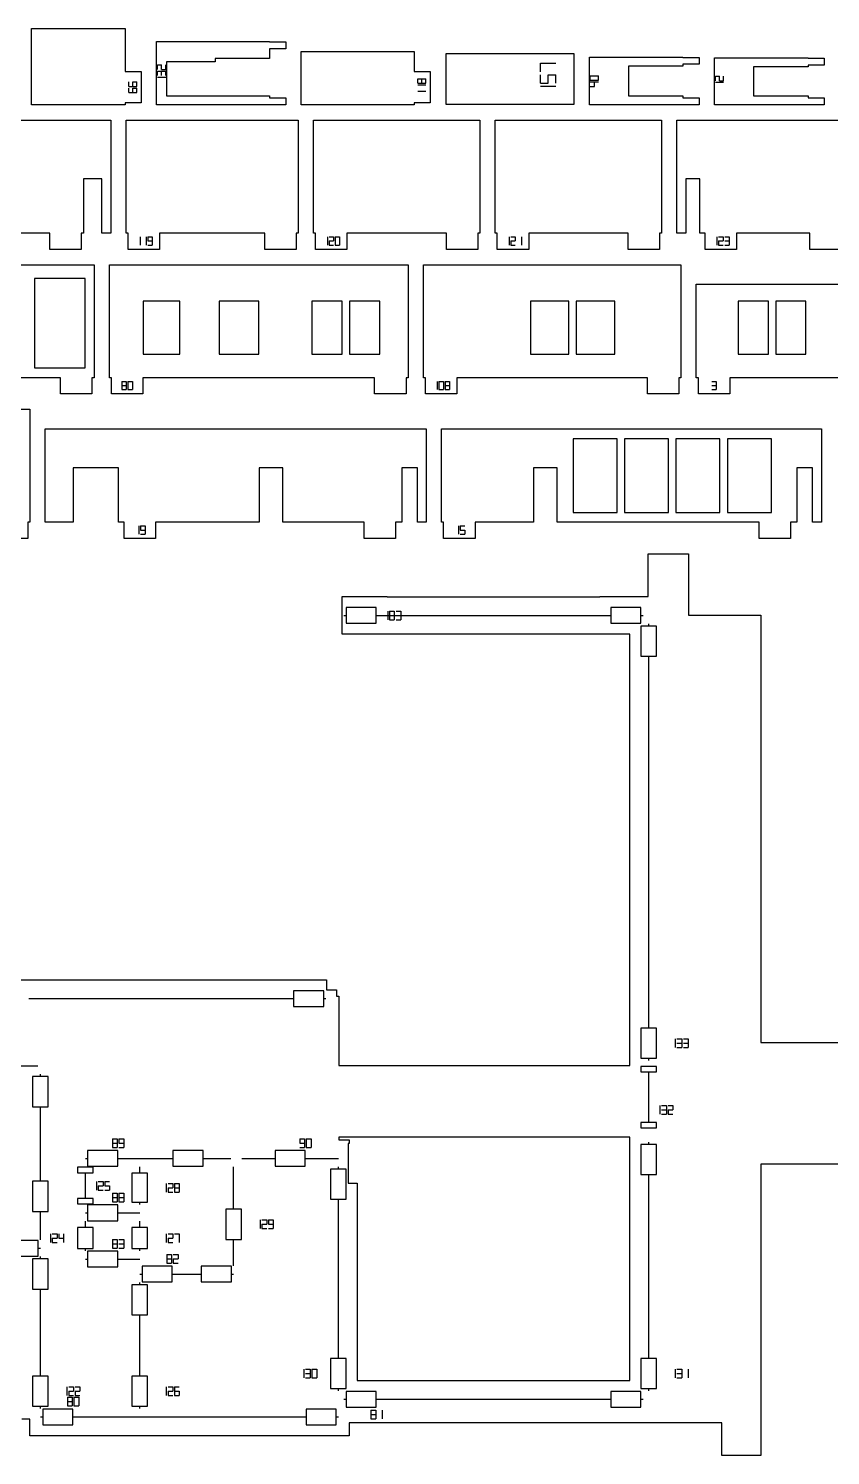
# Model space of a CAD drawing. Header units: millimetres. Extents: x 8 to 598, y 8 to 293.
# Drawn here: x 178.8 to 335.8, y 8 to 287.4 of the extents above; entities that cross this region are included whole.
import ezdxf

# ---------------------------------------------------------------- set-up
doc = ezdxf.new("R2010")
doc.units = ezdxf.units.MM
for name, color, linetype in [('CUT', 1, 'Continuous'), ('ENGRAVE', 5, 'Continuous'), ('LABELS', 8, 'Continuous')]:
    doc.layers.add(name, color=color, linetype=linetype)

msp = doc.modelspace()

# ---------------------------------------------------------------- linework, layer by layer
at = {"layer": 'CUT'}
for points in [[(197.71, 272.42), (179.4, 272.42), (179.4, 287.38), (197.71, 287.38), (197.71, 278.97), (200.89, 278.97), (200.89, 272.82), (197.71, 272.82)], [(226.01, 272.47), (226.01, 272.42), (203.89, 272.42), (203.89, 284.82), (226.01, 284.82), (226.01, 284.77), (229.18, 284.77), (229.18, 283.42), (226.01, 283.42), (226.01, 281.48), (215.34, 281.48), (215.34, 280.88), (205.84, 280.88), (205.84, 274.17), (226.01, 274.17), (226.01, 273.82), (229.18, 273.82), (229.18, 272.47)], [(254.3, 272.42), (232.18, 272.42), (232.18, 282.88), (254.3, 282.88), (254.3, 278.97), (257.48, 278.97), (257.48, 272.82), (254.3, 272.82)], [(285.55, 282.49), (285.55, 272.49), (260.55, 272.49), (260.55, 282.49)], [(306.94, 272.47), (306.94, 272.42), (288.63, 272.42), (288.63, 281.79), (306.94, 281.79), (306.94, 281.74), (310.12, 281.74), (310.12, 280.39), (306.94, 280.39), (306.94, 280.04), (296.27, 280.04), (296.27, 274.17), (306.94, 274.17), (306.94, 273.82), (310.12, 273.82), (310.12, 272.47)], [(331.43, 272.47), (331.43, 272.42), (313.12, 272.42), (313.12, 281.61), (331.43, 281.61), (331.43, 281.56), (334.6, 281.56), (334.6, 280.21), (331.43, 280.21), (331.43, 279.86), (320.76, 279.86), (320.76, 274.17), (331.43, 274.17), (331.43, 273.82), (334.6, 273.82), (334.6, 272.47)], [(194.93, 269.42), (194.93, 247.3), (193.18, 247.3), (193.18, 257.97), (189.6, 257.97), (189.6, 247.3), (189.13, 247.3), (189.13, 244.12), (182.98, 244.12), (182.98, 247.3), (170.8, 247.3), (170.8, 257.97), (165.62, 257.97), (165.62, 247.3), (162.16, 247.3), (162.16, 244.12), (156.01, 244.12), (156.01, 247.3), (155.61, 247.3), (155.61, 269.42)], [(197.93, 269.42), (231.61, 269.42), (231.61, 247.3), (231.21, 247.3), (231.21, 244.12), (225.06, 244.12), (225.06, 247.3), (204.48, 247.3), (204.48, 244.12), (198.33, 244.12), (198.33, 247.3), (197.93, 247.3)], [(234.61, 269.42), (267.19, 269.42), (267.19, 247.3), (266.79, 247.3), (266.79, 244.12), (260.64, 244.12), (260.64, 247.3), (241.16, 247.3), (241.16, 244.12), (235.01, 244.12), (235.01, 247.3), (234.61, 247.3)], [(270.19, 269.42), (302.76, 269.42), (302.76, 247.3), (302.36, 247.3), (302.36, 244.12), (296.21, 244.12), (296.21, 247.3), (276.74, 247.3), (276.74, 244.12), (270.59, 244.12), (270.59, 247.3), (270.19, 247.3)], [(338.34, 269.42), (338.34, 247.3), (337.94, 247.3), (337.94, 244.12), (331.79, 244.12), (331.79, 247.3), (317.44, 247.3), (317.44, 244.12), (311.29, 244.12), (311.29, 247.3), (310.25, 247.3), (310.25, 257.97), (307.51, 257.97), (307.51, 247.3), (305.76, 247.3), (305.76, 269.42)], [(191.63, 241.12), (191.63, 219), (191.23, 219), (191.23, 215.83), (185.08, 215.83), (185.08, 219), (139.41, 219), (139.41, 215.83), (133.26, 215.83), (133.26, 219), (132.86, 219), (132.86, 241.12)], [(253.13, 241.12), (253.13, 219), (252.73, 219), (252.73, 215.83), (246.58, 215.83), (246.58, 219), (201.18, 219), (201.18, 215.83), (195.03, 215.83), (195.03, 219), (194.63, 219), (194.63, 241.12)], [(306.56, 241.12), (306.56, 219), (306.16, 219), (306.16, 215.83), (300.01, 215.83), (300.01, 219), (262.68, 219), (262.68, 215.83), (256.53, 215.83), (256.53, 219), (256.13, 219), (256.13, 241.12)], [(189.88, 220.95), (189.88, 238.47), (179.99, 238.47), (179.99, 220.95)], [(367.42, 237.31), (367.42, 219), (367.02, 219), (367.02, 215.83), (360.87, 215.83), (360.87, 219), (316.11, 219), (316.11, 215.83), (309.96, 215.83), (309.96, 219), (309.56, 219), (309.56, 237.31)], [(208.42, 234), (201.24, 234), (201.24, 223.65), (208.42, 223.65)], [(223.87, 234), (216.16, 234), (216.16, 223.65), (223.87, 223.65)], [(240.2, 234), (234.28, 234), (234.28, 223.65), (240.2, 223.65)], [(247.58, 234), (241.65, 234), (241.65, 223.65), (247.58, 223.65)], [(277.09, 234), (277.09, 223.65), (284.61, 223.65), (284.61, 234)], [(286.06, 234), (286.06, 223.65), (293.59, 223.65), (293.59, 234)], [(323.67, 234), (317.75, 234), (317.75, 223.65), (323.67, 223.65)], [(331.03, 234), (325.12, 234), (325.12, 223.65), (331.03, 223.65)], [(179.07, 212.83), (179.07, 190.7), (178.67, 190.7), (178.67, 187.53), (172.52, 187.53), (172.52, 190.7), (115.4, 190.7), (115.4, 187.53), (109.25, 187.53), (109.25, 190.7), (108.85, 190.7), (108.85, 212.83)], [(256.69, 209.02), (256.69, 190.7), (254.94, 190.7), (254.94, 201.37), (251.91, 201.37), (251.91, 190.7), (250.65, 190.7), (250.65, 187.53), (244.5, 187.53), (244.5, 190.7), (228.62, 190.7), (228.62, 201.37), (223.98, 201.37), (223.98, 190.7), (203.66, 190.7), (203.66, 187.53), (197.51, 187.53), (197.51, 190.7), (196.43, 190.7), (196.43, 201.37), (187.54, 201.37), (187.54, 190.7), (182.07, 190.7), (182.07, 209.02)], [(334.05, 209.02), (334.05, 190.7), (332.3, 190.7), (332.3, 201.37), (329.26, 201.37), (329.26, 190.7), (328.03, 190.7), (328.03, 187.53), (321.88, 187.53), (321.88, 190.7), (282.3, 190.7), (282.3, 201.37), (277.66, 201.37), (277.66, 190.7), (266.24, 190.7), (266.24, 187.53), (260.09, 187.53), (260.09, 190.7), (259.69, 190.7), (259.69, 209.02)], [(294.06, 192.65), (294.06, 207.07), (285.44, 207.07), (285.44, 192.65)], [(304.13, 207.07), (295.51, 207.07), (295.51, 192.65), (304.13, 192.65)], [(314.19, 192.65), (314.19, 207.07), (305.58, 207.07), (305.58, 192.65)], [(324.26, 192.65), (324.26, 207.07), (315.64, 207.07), (315.64, 192.65)], [(241, 174), (241, 170.93), (246.9, 170.93), (246.9, 174)], [(292.82, 174), (292.82, 170.93), (298.72, 170.93), (298.72, 174)], [(298.7, 164.48), (301.77, 164.48), (301.77, 170.38), (298.7, 170.38)], [(230.7, 98.99), (230.7, 95.92), (236.6, 95.92), (236.6, 98.99)], [(298.7, 91.69), (298.7, 85.79), (301.77, 85.79), (301.77, 91.69)], [(298.7, 83.08), (301.77, 83.08), (301.77, 84.17), (298.7, 84.17)], [(179.6, 76.29), (182.68, 76.29), (182.68, 82.19), (179.6, 82.19)], [(298.7, 73.22), (298.7, 72.12), (301.77, 72.12), (301.77, 73.22)], [(243.15, 29.14), (243.18, 29.14), (243.18, 22.69), (249.05, 22.69), (249.05, 22.66), (290.67, 22.66), (290.67, 22.69), (296.55, 22.69), (296.55, 29.14), (296.57, 29.14), (296.57, 60.85), (296.55, 60.85), (296.55, 70.35), (239.56, 70.35), (239.56, 69.82), (241.56, 69.82), (241.56, 69.06), (241.4, 69.06), (241.4, 61.31), (243.18, 61.31), (243.18, 56.02), (243.15, 56.02)], [(190.38, 64.62), (196.28, 64.62), (196.28, 67.7), (190.38, 67.7)], [(207.08, 64.62), (212.98, 64.62), (212.98, 67.7), (207.08, 67.7)], [(227.08, 67.7), (227.08, 64.62), (232.98, 64.62), (232.98, 67.7)], [(298.7, 63), (301.77, 63), (301.77, 68.9), (298.7, 68.9)], [(188.39, 64.42), (188.39, 63.32), (191.47, 63.32), (191.47, 64.42)], [(179.6, 55.79), (182.68, 55.79), (182.68, 61.69), (179.6, 61.69)], [(199.05, 63.27), (199.05, 57.59), (202.13, 57.59), (202.13, 63.27)], [(237.95, 64.07), (237.95, 58.17), (241.03, 58.17), (241.03, 64.07)], [(188.39, 57.24), (191.47, 57.24), (191.47, 58.34), (188.39, 58.34)], [(190.38, 57.04), (190.38, 53.96), (196.28, 53.96), (196.28, 57.04)], [(217.44, 56.21), (217.44, 50.31), (220.51, 50.31), (220.51, 56.21)], [(188.39, 52.61), (188.39, 48.53), (191.47, 48.53), (191.47, 52.61)], [(199.05, 48.53), (202.13, 48.53), (202.13, 52.61), (199.05, 52.61)], [(174.79, 47.04), (180.69, 47.04), (180.69, 50.11), (174.79, 50.11)], [(190.38, 47.98), (190.38, 44.9), (196.28, 44.9), (196.28, 47.98)], [(179.6, 46.49), (179.6, 40.59), (182.68, 40.59), (182.68, 46.49)], [(201.04, 41.97), (206.94, 41.97), (206.94, 45.05), (201.04, 45.05)], [(212.62, 41.97), (218.52, 41.97), (218.52, 45.05), (212.62, 45.05)], [(199.05, 35.52), (202.13, 35.52), (202.13, 41.42), (199.05, 41.42)], [(237.95, 26.99), (237.95, 21.09), (241.03, 21.09), (241.03, 26.99)], [(298.7, 26.99), (298.7, 21.09), (301.77, 21.09), (301.77, 26.99)], [(179.6, 23.52), (179.6, 17.62), (182.68, 17.62), (182.68, 23.52)], [(199.05, 17.62), (202.13, 17.62), (202.13, 23.52), (199.05, 23.52)], [(241, 20.54), (241, 17.46), (246.9, 17.46), (246.9, 20.54)], [(292.82, 20.54), (292.82, 17.46), (298.72, 17.46), (298.72, 20.54)], [(181.59, 14), (187.49, 14), (187.49, 17.07), (181.59, 17.07)], [(233.14, 14), (239.04, 14), (239.04, 17.07), (233.14, 17.07)]]:
    msp.add_lwpolyline(points, close=True, dxfattribs=at)
for points in [[(170.72, 101.14), (180.92, 101.14), (180.92, 101.12), (228.55, 101.12), (228.55, 101.14), (237.13, 101.14), (237.13, 99.17), (239.13, 99.17), (239.13, 97.94), (239.56, 97.94), (239.56, 84.35), (296.55, 84.35), (296.55, 93.84), (296.57, 93.84), (296.57, 162.33), (296.55, 162.33), (296.55, 168.78), (290.67, 168.78), (290.67, 168.8), (249.05, 168.8), (249.05, 168.78), (240.25, 168.78), (240.25, 176.15), (249.05, 176.15), (249.05, 176.13), (290.67, 176.13), (290.67, 176.15), (300.16, 176.15), (300.16, 184.53), (308.04, 184.53), (308.04, 172.54), (322.16, 172.54), (322.16, 88.88), (346.67, 88.88)], [(346.67, 65.02), (322.16, 65.02), (322.16, 8), (314.55, 8), (314.55, 14.39), (241.56, 14.39), (241.56, 11.87), (241.19, 11.87), (241.19, 11.85), (230.99, 11.85), (230.99, 11.87), (189.64, 11.87), (189.64, 11.85), (179.44, 11.85), (179.44, 11.87), (179.06, 11.87), (179.06, 15.1), (177.48, 15.1)]]:
    msp.add_lwpolyline(points, dxfattribs=at)
at = {"layer": 'ENGRAVE'}
for points in [[(240.55, 172.46), (240.93, 172.46)], [(246.98, 172.46), (292.74, 172.46)], [(298.79, 172.46), (299.17, 172.46)], [(300.24, 170.45), (300.24, 170.83)], [(300.24, 91.77), (300.24, 164.4)], [(178.85, 97.45), (230.63, 97.45)], [(236.68, 97.45), (237.05, 97.45)], [(174.48, 84.28), (180.61, 84.28)], [(300.24, 85.34), (300.24, 85.72)], [(181.14, 82.26), (181.14, 82.64)], [(300.24, 73.29), (300.24, 83)], [(181.14, 61.76), (181.14, 76.21)], [(300.24, 68.98), (300.24, 69.35)], [(189.93, 66.16), (190.31, 66.16)], [(196.36, 66.16), (207.01, 66.16)], [(200.59, 63.35), (200.59, 64.52)], [(213.06, 66.16), (218.44, 66.16)], [(218.97, 56.29), (218.97, 64.52)], [(220.57, 66.16), (227, 66.16)], [(233.05, 66.16), (239.49, 66.16)], [(239.49, 64.15), (239.49, 64.52)], [(189.93, 58.41), (189.93, 63.25)], [(300.24, 27.06), (300.24, 62.93)], [(200.59, 57.14), (200.59, 57.51)], [(239.49, 27.06), (239.49, 58.1)], [(181.14, 50.21), (181.14, 55.71)], [(189.93, 55.5), (190.31, 55.5)], [(189.93, 52.69), (189.93, 53.86)], [(196.36, 55.5), (200.59, 55.5)], [(200.59, 52.69), (200.59, 53.86)], [(180.76, 48.57), (181.14, 48.57)], [(189.93, 48.08), (189.93, 48.45)], [(200.59, 48.08), (200.59, 48.45)], [(218.97, 45.15), (218.97, 50.24)], [(181.14, 46.56), (181.14, 46.94)], [(189.93, 46.44), (190.31, 46.44)], [(196.36, 46.44), (200.59, 46.44)], [(200.59, 43.51), (200.96, 43.51)], [(207.01, 43.51), (212.55, 43.51)], [(218.6, 43.51), (218.97, 43.51)], [(181.14, 23.6), (181.14, 40.51)], [(200.59, 41.5), (200.59, 41.87)], [(200.59, 23.6), (200.59, 35.45)], [(239.49, 20.64), (239.49, 21.01)], [(300.24, 20.64), (300.24, 21.01)], [(181.14, 17.17), (181.14, 17.55)], [(200.59, 17.17), (200.59, 17.55)], [(240.55, 19), (240.93, 19)], [(246.98, 19), (292.74, 19)], [(298.79, 19), (299.17, 19)], [(181.14, 15.54), (181.51, 15.54)], [(187.56, 15.54), (233.06, 15.54)], [(239.11, 15.54), (239.49, 15.54)]]:
    msp.add_lwpolyline(points, dxfattribs=at)
at = {"layer": 'LABELS'}
for points in [[(204.06, 279.38), (204.06, 280.26)], [(204.06, 280.26), (204.86, 280.26)], [(204.86, 279.38), (204.86, 280.26)], [(204.86, 279.38), (205.66, 279.38)], [(205.66, 279.38), (205.66, 280.26)], [(279.05, 278.92), (279.05, 280.57)], [(279.05, 280.57), (280.55, 280.57)], [(280.55, 280.57), (282.05, 280.57)], [(198.43, 276.05), (198.43, 276.93)], [(199.23, 276.05), (199.23, 276.93)], [(199.23, 276.93), (200.03, 276.93)], [(200.03, 276.05), (200.03, 276.93)], [(204.06, 278.18), (204.06, 279.06)], [(204.06, 279.06), (204.86, 279.06)], [(204.06, 277.86), (204.86, 277.86)], [(204.86, 278.18), (204.86, 279.06)], [(204.86, 279.06), (205.66, 279.06)], [(204.86, 277.86), (205.66, 277.86)], [(205.66, 278.18), (205.66, 279.06)], [(255.02, 276.65), (255.02, 277.53)], [(255.02, 277.53), (255.82, 277.53)], [(255.02, 276.65), (255.82, 276.65)], [(255.82, 277.53), (256.62, 277.53)], [(255.82, 276.65), (255.82, 277.53)], [(255.82, 276.65), (256.62, 276.65)], [(256.62, 276.65), (256.62, 277.53)], [(279.05, 276.67), (279.05, 278.32)], [(279.05, 276.67), (280.55, 276.67)], [(280.55, 276.67), (280.55, 278.32)], [(280.55, 278.32), (282.05, 278.32)], [(282.05, 276.67), (282.05, 278.32)], [(288.8, 277.26), (288.8, 278.14)], [(288.8, 278.14), (289.6, 278.14)], [(288.8, 277.26), (289.6, 277.26)], [(288.8, 276.94), (289.6, 276.94)], [(289.6, 278.14), (290.4, 278.14)], [(289.6, 277.26), (290.4, 277.26)], [(289.6, 276.06), (289.6, 276.94)], [(289.6, 276.94), (290.4, 276.94)], [(290.4, 277.26), (290.4, 278.14)], [(313.29, 277.17), (313.29, 278.05)], [(313.29, 278.05), (314.09, 278.05)], [(313.29, 276.85), (314.09, 276.85)], [(314.09, 277.17), (314.09, 278.05)], [(314.09, 277.17), (314.89, 277.17)], [(314.09, 276.85), (314.89, 276.85)], [(314.89, 277.17), (314.89, 278.05)], [(198.43, 276.05), (199.23, 276.05)], [(198.43, 274.85), (198.43, 275.73)], [(198.43, 274.85), (199.23, 274.85)], [(199.23, 276.05), (200.03, 276.05)], [(199.23, 274.85), (199.23, 275.73)], [(199.23, 275.73), (200.03, 275.73)], [(199.23, 274.85), (200.03, 274.85)], [(200.03, 274.85), (200.03, 275.73)], [(255.02, 276.33), (255.82, 276.33)], [(255.02, 275.13), (255.82, 275.13)], [(255.82, 276.33), (256.62, 276.33)], [(255.82, 275.13), (256.62, 275.13)], [(279.05, 276.07), (280.55, 276.07)], [(280.55, 276.07), (282.05, 276.07)], [(288.8, 276.06), (289.6, 276.06)], [(200.64, 246.58), (200.64, 245.78)], [(201.84, 246.58), (201.84, 245.78)], [(202.16, 246.58), (203.04, 246.58)], [(202.16, 246.58), (202.16, 245.78)], [(203.04, 246.58), (203.04, 245.78)], [(237.32, 246.58), (237.32, 245.78)], [(237.64, 246.58), (238.52, 246.58)], [(238.52, 246.58), (238.52, 245.78)], [(238.84, 246.58), (239.72, 246.58)], [(238.84, 246.58), (238.84, 245.78)], [(239.72, 246.58), (239.72, 245.78)], [(272.9, 246.58), (272.9, 245.78)], [(273.22, 246.58), (274.1, 246.58)], [(274.1, 246.58), (274.1, 245.78)], [(275.3, 246.58), (275.3, 245.78)], [(313.6, 246.58), (313.6, 245.78)], [(313.92, 246.58), (314.8, 246.58)], [(314.8, 246.58), (314.8, 245.78)], [(315.12, 246.58), (316, 246.58)], [(316, 246.58), (316, 245.78)], [(200.64, 245.78), (200.64, 244.98)], [(201.84, 245.78), (201.84, 244.98)], [(202.16, 245.78), (203.04, 245.78)], [(202.16, 244.98), (203.04, 244.98)], [(203.04, 245.78), (203.04, 244.98)], [(237.32, 245.78), (237.32, 244.98)], [(237.64, 245.78), (238.52, 245.78)], [(237.64, 245.78), (237.64, 244.98)], [(237.64, 244.98), (238.52, 244.98)], [(238.84, 245.78), (238.84, 244.98)], [(238.84, 244.98), (239.72, 244.98)], [(239.72, 245.78), (239.72, 244.98)], [(272.9, 245.78), (272.9, 244.98)], [(273.22, 245.78), (274.1, 245.78)], [(273.22, 245.78), (273.22, 244.98)], [(273.22, 244.98), (274.1, 244.98)], [(275.3, 245.78), (275.3, 244.98)], [(313.6, 245.78), (313.6, 244.98)], [(313.92, 245.78), (314.8, 245.78)], [(313.92, 245.78), (313.92, 244.98)], [(313.92, 244.98), (314.8, 244.98)], [(315.12, 245.78), (316, 245.78)], [(315.12, 244.98), (316, 244.98)], [(316, 245.78), (316, 244.98)], [(197.06, 218.29), (197.94, 218.29)], [(197.06, 218.29), (197.06, 217.49)], [(197.94, 218.29), (197.94, 217.49)], [(198.26, 218.29), (199.14, 218.29)], [(198.26, 218.29), (198.26, 217.49)], [(199.14, 218.29), (199.14, 217.49)], [(258.84, 218.29), (258.84, 217.49)], [(259.16, 218.29), (260.04, 218.29)], [(259.16, 218.29), (259.16, 217.49)], [(260.04, 218.29), (260.04, 217.49)], [(260.36, 218.29), (261.24, 218.29)], [(260.36, 218.29), (260.36, 217.49)], [(261.24, 218.29), (261.24, 217.49)], [(312.59, 218.29), (313.47, 218.29)], [(313.47, 218.29), (313.47, 217.49)], [(197.06, 217.49), (197.06, 216.69)], [(197.06, 217.49), (197.94, 217.49)], [(197.06, 216.69), (197.94, 216.69)], [(197.94, 217.49), (197.94, 216.69)], [(198.26, 217.49), (198.26, 216.69)], [(198.26, 216.69), (199.14, 216.69)], [(199.14, 217.49), (199.14, 216.69)], [(258.84, 217.49), (258.84, 216.69)], [(259.16, 217.49), (259.16, 216.69)], [(259.16, 216.69), (260.04, 216.69)], [(260.04, 217.49), (260.04, 216.69)], [(260.36, 217.49), (260.36, 216.69)], [(260.36, 217.49), (261.24, 217.49)], [(260.36, 216.69), (261.24, 216.69)], [(261.24, 217.49), (261.24, 216.69)], [(312.59, 217.49), (313.47, 217.49)], [(312.59, 216.69), (313.47, 216.69)], [(313.47, 217.49), (313.47, 216.69)], [(200.43, 189.99), (200.43, 189.19)], [(200.75, 189.99), (201.63, 189.99)], [(200.75, 189.99), (200.75, 189.19)], [(201.63, 189.99), (201.63, 189.19)], [(263.01, 189.99), (263.01, 189.19)], [(263.33, 189.99), (264.21, 189.99)], [(263.33, 189.99), (263.33, 189.19)], [(200.43, 189.19), (200.43, 188.39)], [(200.75, 189.19), (201.63, 189.19)], [(200.75, 188.39), (201.63, 188.39)], [(201.63, 189.19), (201.63, 188.39)], [(263.01, 189.19), (263.01, 188.39)], [(263.33, 189.19), (264.21, 189.19)], [(263.33, 188.39), (264.21, 188.39)], [(264.21, 189.19), (264.21, 188.39)], [(249.15, 173.31), (249.15, 172.46)], [(249.49, 173.31), (250.42, 173.31)], [(249.49, 173.31), (249.49, 172.46)], [(250.42, 173.31), (250.42, 172.46)], [(250.76, 173.31), (251.7, 173.31)], [(251.7, 173.31), (251.7, 172.46)], [(249.15, 172.46), (249.15, 171.61)], [(249.49, 172.46), (249.49, 171.61)], [(249.49, 171.61), (250.42, 171.61)], [(250.42, 172.46), (250.42, 171.61)], [(250.76, 172.46), (251.7, 172.46)], [(250.76, 171.61), (251.7, 171.61)], [(251.7, 172.46), (251.7, 171.61)], [(305.43, 89.59), (305.43, 88.74)], [(305.77, 89.59), (306.7, 89.59)], [(306.7, 89.59), (306.7, 88.74)], [(307.04, 89.59), (307.98, 89.59)], [(307.98, 89.59), (307.98, 88.74)], [(305.43, 88.74), (305.43, 87.89)], [(305.77, 88.74), (306.7, 88.74)], [(305.77, 87.89), (306.7, 87.89)], [(306.7, 88.74), (306.7, 87.89)], [(307.04, 88.74), (307.98, 88.74)], [(307.04, 87.89), (307.98, 87.89)], [(307.98, 88.74), (307.98, 87.89)], [(302.43, 76.52), (302.43, 75.67)], [(302.43, 75.67), (302.43, 74.82)], [(302.77, 76.52), (303.7, 76.52)], [(302.77, 75.67), (303.7, 75.67)], [(303.7, 76.52), (303.7, 75.67)], [(303.7, 75.67), (303.7, 74.82)], [(304.04, 76.52), (304.98, 76.52)], [(304.04, 75.67), (304.98, 75.67)], [(304.04, 75.67), (304.04, 74.82)], [(304.98, 76.52), (304.98, 75.67)], [(302.77, 74.82), (303.7, 74.82)], [(304.04, 74.82), (304.98, 74.82)], [(195.23, 70.01), (196.16, 70.01)], [(195.23, 70.01), (195.23, 69.16)], [(196.16, 70.01), (196.16, 69.16)], [(196.5, 70.01), (197.44, 70.01)], [(196.5, 70.01), (196.5, 69.16)], [(197.44, 70.01), (197.44, 69.16)], [(231.92, 70.01), (232.86, 70.01)], [(231.92, 70.01), (231.92, 69.16)], [(232.86, 70.01), (232.86, 69.16)], [(233.2, 70.01), (234.13, 70.01)], [(233.2, 70.01), (233.2, 69.16)], [(234.13, 70.01), (234.13, 69.16)], [(195.23, 69.16), (195.23, 68.31)], [(195.23, 69.16), (196.16, 69.16)], [(195.23, 68.31), (196.16, 68.31)], [(196.16, 69.16), (196.16, 68.31)], [(196.5, 69.16), (197.44, 69.16)], [(196.5, 68.31), (197.44, 68.31)], [(197.44, 69.16), (197.44, 68.31)], [(231.92, 69.16), (232.86, 69.16)], [(231.92, 68.31), (232.86, 68.31)], [(232.86, 69.16), (232.86, 68.31)], [(233.2, 69.16), (233.2, 68.31)], [(233.2, 68.31), (234.13, 68.31)], [(234.13, 69.16), (234.13, 68.31)], [(192.12, 61.64), (192.12, 60.79)], [(192.46, 61.64), (193.4, 61.64)], [(193.4, 61.64), (193.4, 60.79)], [(193.74, 61.64), (194.67, 61.64)], [(193.74, 61.64), (193.74, 60.79)], [(192.12, 60.79), (192.12, 59.94)], [(192.46, 60.79), (193.4, 60.79)], [(192.46, 60.79), (192.46, 59.94)], [(192.46, 59.94), (193.4, 59.94)], [(193.74, 60.79), (194.67, 60.79)], [(193.74, 59.94), (194.67, 59.94)], [(194.67, 60.79), (194.67, 59.94)], [(195.23, 59.35), (196.16, 59.35)], [(195.23, 59.35), (195.23, 58.5)], [(196.16, 59.35), (196.16, 58.5)], [(196.5, 59.35), (197.44, 59.35)], [(196.5, 59.35), (196.5, 58.5)], [(197.44, 59.35), (197.44, 58.5)], [(205.78, 61.28), (205.78, 60.43)], [(205.78, 60.43), (205.78, 59.58)], [(206.12, 61.28), (207.06, 61.28)], [(206.12, 60.43), (207.06, 60.43)], [(206.12, 60.43), (206.12, 59.58)], [(206.12, 59.58), (207.06, 59.58)], [(207.06, 61.28), (207.06, 60.43)], [(207.4, 61.28), (208.33, 61.28)], [(207.4, 61.28), (207.4, 60.43)], [(207.4, 60.43), (207.4, 59.58)], [(207.4, 60.43), (208.33, 60.43)], [(207.4, 59.58), (208.33, 59.58)], [(208.33, 61.28), (208.33, 60.43)], [(208.33, 60.43), (208.33, 59.58)], [(195.23, 58.5), (195.23, 57.65)], [(195.23, 58.5), (196.16, 58.5)], [(195.23, 57.65), (196.16, 57.65)], [(196.16, 58.5), (196.16, 57.65)], [(196.5, 58.5), (196.5, 57.65)], [(196.5, 58.5), (197.44, 58.5)], [(196.5, 57.65), (197.44, 57.65)], [(197.44, 58.5), (197.44, 57.65)], [(224.17, 54.11), (224.17, 53.26)], [(224.17, 53.26), (224.17, 52.41)], [(224.51, 54.11), (225.44, 54.11)], [(224.51, 53.26), (225.44, 53.26)], [(224.51, 53.26), (224.51, 52.41)], [(225.44, 54.11), (225.44, 53.26)], [(225.78, 54.11), (226.72, 54.11)], [(225.78, 54.11), (225.78, 53.26)], [(225.78, 53.26), (226.72, 53.26)], [(226.72, 54.11), (226.72, 53.26)], [(226.72, 53.26), (226.72, 52.41)], [(183.12, 51.42), (183.12, 50.57)], [(183.12, 50.57), (183.12, 49.72)], [(183.46, 51.42), (184.4, 51.42)], [(183.46, 50.57), (184.4, 50.57)], [(183.46, 50.57), (183.46, 49.72)], [(184.4, 51.42), (184.4, 50.57)], [(184.74, 51.42), (184.74, 50.57)], [(184.74, 50.57), (185.67, 50.57)], [(185.67, 51.42), (185.67, 50.57)], [(185.67, 50.57), (185.67, 49.72)], [(195.23, 50.29), (196.16, 50.29)], [(195.23, 50.29), (195.23, 49.44)], [(196.16, 50.29), (196.16, 49.44)], [(196.5, 50.29), (197.44, 50.29)], [(197.44, 50.29), (197.44, 49.44)], [(205.78, 51.42), (205.78, 50.57)], [(205.78, 50.57), (205.78, 49.72)], [(206.12, 51.42), (207.06, 51.42)], [(206.12, 50.57), (207.06, 50.57)], [(206.12, 50.57), (206.12, 49.72)], [(207.06, 51.42), (207.06, 50.57)], [(207.4, 51.42), (208.33, 51.42)], [(208.33, 51.42), (208.33, 50.57)], [(208.33, 50.57), (208.33, 49.72)], [(224.51, 52.41), (225.44, 52.41)], [(225.78, 52.41), (226.72, 52.41)], [(183.46, 49.72), (184.4, 49.72)], [(195.23, 49.44), (195.23, 48.59)], [(195.23, 49.44), (196.16, 49.44)], [(195.23, 48.59), (196.16, 48.59)], [(196.16, 49.44), (196.16, 48.59)], [(196.5, 49.44), (197.44, 49.44)], [(196.5, 48.59), (197.44, 48.59)], [(197.44, 49.44), (197.44, 48.59)], [(206.12, 49.72), (207.06, 49.72)], [(205.88, 47.36), (206.82, 47.36)], [(205.88, 47.36), (205.88, 46.51)], [(205.88, 46.51), (205.88, 45.66)], [(205.88, 46.51), (206.82, 46.51)], [(205.88, 45.66), (206.82, 45.66)], [(206.82, 47.36), (206.82, 46.51)], [(206.82, 46.51), (206.82, 45.66)], [(207.16, 47.36), (208.09, 47.36)], [(207.16, 46.51), (208.09, 46.51)], [(207.16, 46.51), (207.16, 45.66)], [(207.16, 45.66), (208.09, 45.66)], [(208.09, 47.36), (208.09, 46.51)], [(232.68, 24.89), (232.68, 24.04)], [(232.68, 24.04), (232.68, 23.19)], [(233.02, 24.89), (233.96, 24.89)], [(233.02, 24.04), (233.96, 24.04)], [(233.02, 23.19), (233.96, 23.19)], [(233.96, 24.89), (233.96, 24.04)], [(233.96, 24.04), (233.96, 23.19)], [(234.3, 24.89), (235.23, 24.89)], [(234.3, 24.89), (234.3, 24.04)], [(234.3, 24.04), (234.3, 23.19)], [(234.3, 23.19), (235.23, 23.19)], [(235.23, 24.89), (235.23, 24.04)], [(235.23, 24.04), (235.23, 23.19)], [(305.43, 24.89), (305.43, 24.04)], [(305.43, 24.04), (305.43, 23.19)], [(305.77, 24.89), (306.7, 24.89)], [(305.77, 24.04), (306.7, 24.04)], [(305.77, 23.19), (306.7, 23.19)], [(306.7, 24.89), (306.7, 24.04)], [(306.7, 24.04), (306.7, 23.19)], [(307.98, 24.89), (307.98, 24.04)], [(307.98, 24.04), (307.98, 23.19)], [(186.33, 21.42), (186.33, 20.57)], [(186.33, 20.57), (186.33, 19.72)], [(186.67, 21.42), (187.61, 21.42)], [(186.67, 20.57), (187.61, 20.57)], [(186.67, 20.57), (186.67, 19.72)], [(186.67, 19.72), (187.61, 19.72)], [(187.61, 21.42), (187.61, 20.57)], [(187.95, 21.42), (188.88, 21.42)], [(187.95, 20.57), (188.88, 20.57)], [(187.95, 20.57), (187.95, 19.72)], [(187.95, 19.72), (188.88, 19.72)], [(188.88, 21.42), (188.88, 20.57)], [(205.78, 21.42), (205.78, 20.57)], [(205.78, 20.57), (205.78, 19.72)], [(206.12, 21.42), (207.06, 21.42)], [(206.12, 20.57), (207.06, 20.57)], [(206.12, 20.57), (206.12, 19.72)], [(206.12, 19.72), (207.06, 19.72)], [(207.06, 21.42), (207.06, 20.57)], [(207.4, 21.42), (208.33, 21.42)], [(207.4, 21.42), (207.4, 20.57)], [(207.4, 20.57), (208.33, 20.57)], [(207.4, 20.57), (207.4, 19.72)], [(207.4, 19.72), (208.33, 19.72)], [(208.33, 20.57), (208.33, 19.72)], [(186.43, 19.39), (187.37, 19.39)], [(186.43, 19.39), (186.43, 18.54)], [(186.43, 18.54), (186.43, 17.69)], [(186.43, 18.54), (187.37, 18.54)], [(186.43, 17.69), (187.37, 17.69)], [(187.37, 19.39), (187.37, 18.54)], [(187.37, 18.54), (187.37, 17.69)], [(187.71, 19.39), (188.64, 19.39)], [(187.71, 19.39), (187.71, 18.54)], [(187.71, 18.54), (187.71, 17.69)], [(187.71, 17.69), (188.64, 17.69)], [(188.64, 19.39), (188.64, 18.54)], [(188.64, 18.54), (188.64, 17.69)], [(245.85, 16.85), (246.78, 16.85)], [(245.85, 16.85), (245.85, 16)], [(246.78, 16.85), (246.78, 16)], [(248.06, 16.85), (248.06, 16)], [(245.85, 16), (245.85, 15.15)], [(245.85, 16), (246.78, 16)], [(245.85, 15.15), (246.78, 15.15)], [(246.78, 16), (246.78, 15.15)], [(248.06, 16), (248.06, 15.15)]]:
    msp.add_lwpolyline(points, dxfattribs=at)

doc.saveas('drawing.dxf')
